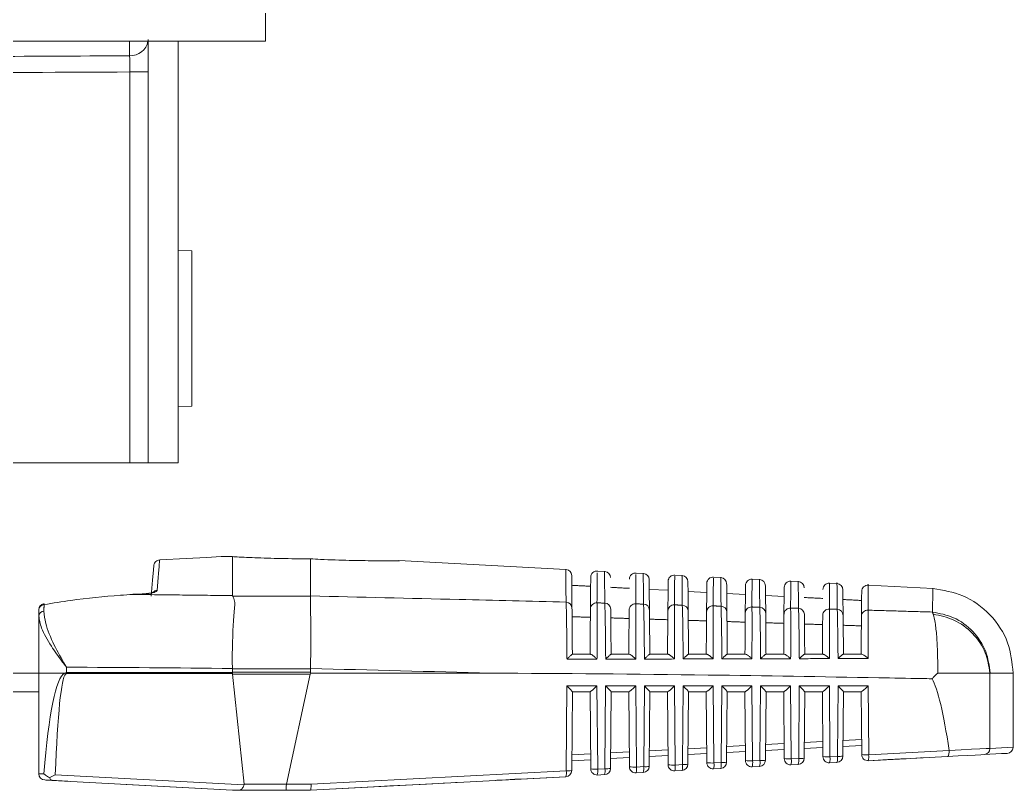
# Model space of a CAD drawing. Extents: x 2 to 136, y 1 to 99.
# Drawn here: x 60.691 to 62.281, y 88.839 to 90.072 of the extents above; entities that cross this region are included whole.
import ezdxf

# ---------------------------------------------------------------- set-up
doc = ezdxf.new("R2010")
doc.units = 0
doc.header["$MEASUREMENT"] = 0
doc.linetypes.add('SLD-Solid', pattern=[0])
doc.layers.add('OBJECT', color=7, linetype='CONTINUOUS')

msp = doc.modelspace()

# ---------------------------------------------------------------- linework, layer by layer
at = {"layer": 'OBJECT', "linetype": 'SLD-Solid', "lineweight": 15}
for p, q in [((61.0844, 90.0382), (61.0844, 91.2882)), ((61.0844, 90.0382), (59.3964, 90.0382)), ((60.8669, 90.0149), (60.8669, 90.0382)), ((60.8964, 90.0408), (60.8964, 89.3632)), ((60.9444, 90.0382), (60.9444, 89.3632)), ((60.8671, 89.989), (60.8964, 89.989)), ((60.8671, 89.3632), (60.8671, 89.989)), ((60.9664, 89.7027), (60.9444, 89.7033)), ((60.9664, 89.7027), (60.9664, 89.5782)), ((60.9664, 89.5782), (60.9664, 89.4537)), ((60.9444, 89.4531), (60.9664, 89.4537)), ((60.8671, 89.3632), (60.5516, 89.3632)), ((60.8964, 89.3632), (60.8671, 89.3632)), ((60.9444, 89.3632), (60.8964, 89.3632)), ((61.0314, 89.1503), (61.0314, 89.2127)), ((61.1564, 89.1497), (61.1564, 89.2092)), ((61.5653, 89.1923), (61.2978, 89.2064)), ((61.6273, 89.1891), (61.6157, 89.1897)), ((61.6893, 89.1858), (61.6777, 89.1864)), ((61.7513, 89.1826), (61.7396, 89.1832)), ((61.8134, 89.1793), (61.8016, 89.1799)), ((61.8754, 89.1761), (61.8635, 89.1767)), ((61.9374, 89.1728), (61.9255, 89.1735)), ((61.9994, 89.1696), (61.9874, 89.1702)), ((62.1534, 89.1615), (62.0494, 89.167)), ((60.8903, 89.1534), (60.8721, 89.1524)), ((60.8721, 89.1522), (60.8721, 89.1524)), ((60.8903, 89.1534), (60.8903, 89.1534)), ((60.8903, 89.1531), (60.8903, 89.1534)), ((61.0319, 89.1496), (61.1564, 89.1496)), ((61.7291, 89.1588), (61.6986, 89.1603)), ((61.791, 89.1555), (61.7607, 89.1571)), ((61.853, 89.1523), (61.8227, 89.1538)), ((61.915, 89.149), (61.8847, 89.1506)), ((60.7214, 89.0263), (60.7214, 89.118)), ((60.7214, 89.0263), (60.5399, 89.0263)), ((60.7214, 88.874), (60.7214, 89.0263)), ((60.7628, 89.0263), (60.7214, 89.0263)), ((60.7658, 89.0355), (60.7658, 89.0271)), ((60.7658, 89.0271), (61.0313, 89.0271)), ((61.0314, 89.0255), (60.7658, 89.0255)), ((61.0313, 89.0271), (61.0314, 89.0278)), ((61.0314, 89.033), (61.0314, 89.0335)), ((61.0314, 89.033), (61.0314, 89.0278)), ((61.1564, 89.033), (61.0314, 89.033)), ((61.0314, 89.0278), (61.1564, 89.0278)), ((61.0315, 89.0247), (61.0314, 89.0255)), ((61.0315, 89.0247), (61.0502, 88.8485)), ((61.156, 89.0247), (61.0315, 89.0247)), ((61.1178, 88.8485), (61.156, 89.0247)), ((61.1564, 89.0334), (61.1564, 89.033)), ((61.1564, 89.0278), (61.1564, 89.033)), ((61.445, 89.0263), (61.1564, 89.0263)), ((62.2443, 89.0263), (62.2443, 88.9057)), ((62.2814, 88.9077), (62.2814, 89.0267)), ((61.5658, 88.8698), (61.567, 89.0057)), ((61.567, 89.0057), (61.6151, 89.0057)), ((61.6151, 89.0057), (61.6163, 88.8725)), ((61.6279, 88.8731), (61.629, 89.0057)), ((61.629, 89.0057), (61.6771, 89.0057)), ((61.6771, 89.0057), (61.6782, 88.8757)), ((61.6899, 88.8764), (61.691, 89.0057)), ((61.691, 89.0057), (61.7391, 89.0057)), ((61.7391, 89.0057), (61.7402, 88.879)), ((61.7519, 88.8796), (61.753, 89.0057)), ((61.753, 89.0057), (61.8011, 89.0057)), ((61.8011, 89.0057), (61.8022, 88.8823)), ((61.814, 88.8829), (61.815, 89.0057)), ((61.815, 89.0057), (61.8631, 89.0057)), ((61.8631, 89.0057), (61.8642, 88.8856)), ((61.876, 88.8862), (61.877, 89.0057)), ((61.877, 89.0057), (61.9251, 89.0057)), ((61.9251, 89.0057), (61.9261, 88.8888)), ((61.938, 88.8895), (61.939, 89.0057)), ((61.939, 89.0057), (61.9871, 89.0057)), ((61.9871, 89.0057), (61.9881, 88.8921)), ((62, 88.8927), (62.001, 89.0057)), ((62.001, 89.0057), (62.0491, 89.0057)), ((62.0491, 89.0057), (62.0501, 88.8954)), ((60.7214, 88.9963), (60.5399, 88.9963)), ((61.5757, 88.9963), (61.5746, 88.8702)), ((61.6041, 88.9963), (61.5757, 88.9963)), ((61.6051, 88.8729), (61.604, 88.9963)), ((61.6377, 88.9963), (61.6367, 88.8735)), ((61.6661, 88.9963), (61.6377, 88.9963)), ((61.667, 88.8762), (61.666, 88.9963)), ((61.6997, 88.9963), (61.6987, 88.8768)), ((61.7281, 88.9963), (61.6997, 88.9963)), ((61.729, 88.8795), (61.728, 88.9963)), ((61.7617, 88.9963), (61.7607, 88.8801)), ((61.7901, 88.9963), (61.7617, 88.9963)), ((61.791, 88.8827), (61.79, 88.9963)), ((61.8237, 88.9963), (61.8227, 88.8833)), ((61.8521, 88.9963), (61.8237, 88.9963)), ((61.8529, 88.886), (61.852, 88.9963)), ((61.8857, 88.9963), (61.8848, 88.8866)), ((61.9141, 88.9963), (61.8857, 88.9963)), ((61.9149, 88.8893), (61.914, 88.9963)), ((61.9477, 88.9963), (61.9468, 88.8899)), ((61.9761, 88.9963), (61.9477, 88.9963)), ((61.9769, 88.8925), (61.976, 88.9963)), ((62.0097, 88.9963), (62.0088, 88.8932)), ((62.0381, 88.9963), (62.0097, 88.9963)), ((62.0389, 88.8958), (62.038, 88.9963)), ((61.823, 88.9084), (61.8527, 88.91)), ((61.885, 88.9117), (61.9147, 88.9133)), ((61.947, 88.915), (61.9767, 88.9165)), ((62.009, 88.9182), (62.0386, 88.9198)), ((62.0387, 88.9104), (62.009, 88.9088)), ((61.5748, 88.8953), (61.6048, 88.8969)), ((61.6369, 88.8986), (61.6668, 88.9002)), ((61.7289, 88.894), (61.6988, 88.8924)), ((61.6989, 88.9019), (61.7288, 88.9035)), ((61.7609, 88.9051), (61.7908, 88.9067)), ((61.7908, 88.8973), (61.7609, 88.8957)), ((61.8528, 88.9006), (61.8229, 88.899)), ((61.9148, 88.9038), (61.8849, 88.9023)), ((61.9768, 88.9071), (61.9469, 88.9055)), ((62.0501, 88.8954), (62.1788, 88.9022)), ((61.6049, 88.8875), (61.5748, 88.8859)), ((61.6669, 88.8908), (61.6368, 88.8892)), ((61.7402, 88.879), (61.7519, 88.8796)), ((61.8022, 88.8823), (61.814, 88.8829)), ((61.8642, 88.8856), (61.876, 88.8862)), ((61.9373, 88.88), (61.9254, 88.8794)), ((61.9261, 88.8888), (61.938, 88.8895)), ((61.9994, 88.8833), (61.9874, 88.8826)), ((61.9881, 88.8921), (62, 88.8927)), ((62.1764, 88.8926), (62.0494, 88.8859)), ((62.0494, 88.8859), (62.081, 88.8876)), ((60.7478, 88.8635), (61.0499, 88.8471)), ((61.1573, 88.8482), (61.5658, 88.8698)), ((61.6272, 88.8636), (61.6156, 88.863)), ((61.6163, 88.8725), (61.6279, 88.8731)), ((61.6892, 88.8669), (61.6776, 88.8663)), ((61.6782, 88.8757), (61.6899, 88.8764)), ((61.7512, 88.8702), (61.7395, 88.8696)), ((61.8133, 88.8735), (61.8015, 88.8728)), ((61.8753, 88.8767), (61.8635, 88.8761)), ((61.0314, 88.8388), (60.7431, 88.8544)), ((60.8611, 88.848), (61.0314, 88.8388)), ((61.0502, 88.8485), (61.1178, 88.8485)), ((61.1178, 88.8485), (61.1178, 88.8482)), ((61.1178, 88.8482), (61.1573, 88.8482)), ((61.5652, 88.8603), (61.1564, 88.8388)), ((61.4919, 88.8565), (61.5652, 88.8603)), ((61.0396, 88.8388), (61.0314, 88.8388)), ((61.1172, 88.8388), (61.0396, 88.8388)), ((61.1564, 88.8388), (61.1172, 88.8388)), ((61.1564, 88.8388), (61.2575, 88.8441)), ((61.1564, 88.8388), (61.1564, 88.8388))]:
    msp.add_line(p, q, dxfattribs=at)
at = {"layer": 'OBJECT', "linetype": 'SLD-Solid', "lineweight": 15, "flags": 128}
for points in [[(61.0135, 89.2128), (60.9902, 89.2115), (60.9574, 89.2098), (60.915, 89.2074)], [(60.9013, 89.1496), (60.9035, 89.1753), (60.905, 89.1916), (60.9056, 89.1983)], [(61.5746, 89.1824), (61.5746, 89.1803), (61.5748, 89.1636), (61.5751, 89.1302)], [(61.6046, 89.129), (61.6049, 89.1615), (61.605, 89.1778), (61.6051, 89.1798)], [(61.6987, 89.1759), (61.6987, 89.174), (61.6988, 89.1583), (61.6991, 89.1271)], [(61.7286, 89.1258), (61.7289, 89.1561), (61.729, 89.1714), (61.729, 89.1733)], [(61.7607, 89.1727), (61.7607, 89.1708), (61.7609, 89.1556), (61.7611, 89.1254)], [(61.7906, 89.1241), (61.7908, 89.1535), (61.791, 89.1682), (61.791, 89.1701)], [(61.8227, 89.1694), (61.8228, 89.1676), (61.8229, 89.153), (61.8231, 89.1238)], [(61.8526, 89.1224), (61.8528, 89.1508), (61.8529, 89.165), (61.8529, 89.1668)], [(61.8848, 89.1662), (61.8848, 89.1644), (61.8849, 89.1503), (61.8852, 89.1221)], [(61.9145, 89.1207), (61.9148, 89.1528), (61.9149, 89.1636)], [(60.8952, 89.1538), (60.8932, 89.1536), (60.8903, 89.1534)], [(62.0088, 89.1597), (62.0088, 89.1597), (62.0089, 89.1494), (62.0092, 89.1186)], [(62.0385, 89.1172), (62.0388, 89.1471), (62.0389, 89.1571)], [(62.235, 88.8957), (62.2295, 88.8954), (62.2206, 88.895), (62.2084, 88.8943), (62.1935, 88.8935), (62.1764, 88.8926)], [(62.1787, 88.9025), (62.1979, 88.9035), (62.2146, 88.9043), (62.2282, 88.9049), (62.2382, 88.9054), (62.2443, 88.9057)], [(62.2719, 88.8977), (62.2719, 88.8977), (62.2626, 88.8972), (62.235, 88.8957)], [(62.2443, 88.9057), (62.2721, 88.9072), (62.2814, 88.9077)], [(62.136, 88.8905), (62.1332, 88.8903), (62.1102, 88.8891)], [(60.7214, 88.8651), (60.7227, 88.865), (60.7255, 88.8649), (60.7297, 88.8647)], [(60.7214, 88.8649), (60.7214, 88.865), (60.7214, 88.8651)], [(60.7431, 88.8544), (60.7368, 88.8547), (60.7327, 88.855), (60.7309, 88.8551)], [(60.7679, 88.8531), (60.7679, 88.8531), (60.7586, 88.8536), (60.7309, 88.8551)], [(61.2575, 88.8441), (61.2837, 88.8455), (61.3088, 88.8468), (61.3319, 88.848), (61.3522, 88.8491), (61.3688, 88.85), (61.3812, 88.8506), (61.3888, 88.851), (61.3914, 88.8512)], [(61.4519, 88.8544), (61.4526, 88.8544), (61.4548, 88.8545), (61.4584, 88.8547), (61.4632, 88.855), (61.4692, 88.8553), (61.4762, 88.8556), (61.4838, 88.8561), (61.4919, 88.8565)]]:
    msp.add_lwpolyline(points, dxfattribs=at)
at = {"layer": 'OBJECT', "linetype": 'SLD-Solid', "lineweight": 15}
for centre, radius, start, end in [((60.8682, 90.0434), 0.0285, 267.3384, 349.5442), ((61.5646, 89.1824), 0.01, 0.5, 83.0997), ((61.6151, 89.1797), 0.01, 83.4921, 179.5), ((61.6267, 89.1791), 0.01, 0.5, 83.6003), ((61.677, 89.1765), 0.01, 83.9939, 179.5), ((61.6887, 89.1759), 0.01, 0.5, 84.103), ((61.739, 89.1732), 0.01, 84.4978, 179.5), ((61.7507, 89.1726), 0.01, 0.5, 84.6079), ((61.801, 89.17), 0.01, 85.0037, 179.5), ((61.8127, 89.1694), 0.01, 0.5, 85.1147), ((61.8629, 89.1667), 0.01, 85.5116, 179.5), ((61.8748, 89.1661), 0.01, 0.5, 85.6235), ((61.9249, 89.1635), 0.01, 86.0214, 179.5), ((61.9368, 89.1628), 0.01, 0.5, 86.1343), ((61.9869, 89.1602), 0.01, 86.5331, 179.5), ((61.9988, 89.1596), 0.01, 0.5, 86.6468), ((62.0489, 89.157), 0.01, 86.9496, 179.5), ((60.8933, 89.187), 0.0332, 273.2081, 290.1487), ((60.9112, 89.1484), 0.0101, 92.6072, 131.1823), ((60.7314, 89.1276), 0.01, 99.2546, 180), ((60.7304, 89.1269), 0.00906, 92.8152, 175.6376), ((60.7407, 89.1382), 0.011, 183.6039, 191.5459), ((61.5652, 89.13), 0.00987, 1.134, 87.7412), ((61.6145, 89.1288), 0.0099, 86.3725, 178.7897), ((61.6272, 89.1285), 0.00987, 1.1135, 87.7191), ((61.6765, 89.1272), 0.0099, 86.3922, 178.8115), ((61.6892, 89.1269), 0.00987, 1.0943, 87.6966), ((61.7385, 89.1256), 0.00991, 86.4108, 178.8338), ((61.7512, 89.1252), 0.00988, 1.0784, 87.6709), ((61.8005, 89.1239), 0.00991, 86.4286, 178.8557), ((61.8133, 89.1236), 0.00988, 1.0553, 87.6532), ((61.8625, 89.1222), 0.00991, 86.4477, 178.8788), ((61.8753, 89.1219), 0.00989, 1.0368, 87.6311), ((60.7299, 89.1169), 0.00857, 91.3583, 172.7708), ((61.9245, 89.1205), 0.00991, 86.4666, 178.8996), ((61.9373, 89.1202), 0.00989, 1.0189, 87.61), ((61.9864, 89.1188), 0.00992, 86.4849, 178.9201), ((61.9993, 89.1185), 0.00989, 1.003, 87.587), ((62.0484, 89.1171), 0.00992, 86.5029, 178.941), ((60.8588, 89.1175), 0.1324, 223.5506, 224.5), ((60.8847, 89.0271), 0.1189, 180.0138, 180.7743), ((61.9988, 88.8933), 0.01, 273.0226, 359.5), ((62.0024, 88.9337), 0.041, 266.6857, 279.0007), ((62.0489, 88.8959), 0.01, 180.5, 273.0226), ((62.0466, 88.9498), 0.0545, 261.8661, 273.6815), ((62.0299, 88.8921), 0.0204, 342.3859, 9.2742), ((62.2344, 88.9056), 0.00991, 273.4746, 0.5507), ((62.2714, 88.9077), 0.01, 273.0226, 355.0653), ((61.739, 88.8795), 0.01, 180.5, 273.0226), ((61.7367, 88.9334), 0.0545, 261.8662, 273.6814), ((61.7201, 88.8757), 0.0204, 342.3832, 9.2805), ((61.7507, 88.8802), 0.01, 273.0226, 359.5), ((61.7318, 88.8763), 0.0204, 342.3864, 9.2738), ((61.7543, 88.9206), 0.041, 266.6838, 279.0007), ((61.801, 88.8828), 0.01, 180.5, 273.0226), ((61.7987, 88.9367), 0.0545, 261.8661, 273.6815), ((61.7821, 88.879), 0.0204, 342.3859, 9.2742), ((61.8127, 88.8834), 0.01, 273.0226, 359.5), ((61.7938, 88.8796), 0.0204, 342.383, 9.2806), ((61.8163, 88.9238), 0.041, 266.687, 278.9994), ((61.8629, 88.8861), 0.01, 180.5, 273.0226), ((61.8607, 88.94), 0.0545, 261.8667, 273.6809), ((61.844, 88.8823), 0.0204, 342.3832, 9.2805), ((61.8748, 88.8867), 0.01, 273.0226, 359.5), ((61.8559, 88.8829), 0.0204, 342.3855, 9.2745), ((61.8784, 88.9271), 0.041, 266.687, 278.9975), ((61.9249, 88.8894), 0.01, 180.5, 273.0226), ((61.9226, 88.9433), 0.0545, 261.8665, 273.6811), ((61.906, 88.8855), 0.0204, 342.3832, 9.2805), ((61.9368, 88.89), 0.01, 273.0226, 359.5), ((61.9179, 88.8862), 0.0204, 342.3832, 9.2805), ((61.9404, 88.9304), 0.041, 266.6836, 279.001), ((61.9869, 88.8926), 0.01, 180.5, 273.0226), ((61.9846, 88.9465), 0.0545, 261.8662, 273.6814), ((61.968, 88.8888), 0.0204, 342.3758, 9.2843), ((61.9799, 88.8895), 0.0204, 342.3855, 9.2745), ((60.7314, 88.865), 0.00999, 179.9496, 266.8549), ((60.7314, 88.8651), 0.01, 180.809, 266.8941), ((61.5646, 88.8703), 0.01, 273.0226, 359.5), ((61.5457, 88.8665), 0.0204, 342.3828, 9.2808), ((61.5682, 88.9107), 0.041, 266.6868, 278.9977), ((61.6151, 88.873), 0.01, 180.5, 273.0226), ((61.6128, 88.9269), 0.0545, 261.8661, 273.6815), ((61.5961, 88.8692), 0.0204, 342.3859, 9.2742), ((61.6267, 88.8736), 0.01, 273.0226, 359.5), ((61.6077, 88.8698), 0.0204, 342.3859, 9.2742), ((61.6302, 88.914), 0.041, 266.6838, 279.0007), ((61.677, 88.8763), 0.01, 180.5, 273.0226), ((61.6747, 88.9302), 0.0545, 261.8665, 273.6811), ((61.6581, 88.8725), 0.0204, 342.3832, 9.2805), ((61.6887, 88.8769), 0.01, 273.0226, 359.5), ((61.6698, 88.8731), 0.0204, 342.3828, 9.2808), ((61.6923, 88.9173), 0.041, 266.687, 278.9994)]:
    msp.add_arc(centre, radius, start, end, dxfattribs=at)
for centre, major_axis, ratio, start_param, end_param in [((52.1392, 90.6632), (35.624, 0), 0.01952, 4.950673, 4.959909), ((60.7814, 88.4575), (-0.0157, 0.5695), 0.101686, 0.049862, 0.771527), ((60.7736, 88.456), (-0.0078, 0.5695), 0.050872, 0.051969, 0.772633), ((60.7814, 88.4575), (-0.0157, 0.5695), 0.101686, 6.280384, 6.333048), ((60.7736, 88.456), (-0.0078, 0.5695), 0.050872, 6.28249, 6.335154), ((60.6736, 86.9638), (7.8848, 0), 0.262774, 1.525405, 1.559096), ((62.1344, 89.0278), (0.9787, 0.0064), 0.122438, 3.101128, 3.114217), ((57.138, 86.9638), (19.0675, 0), 0.111038, 1.342949, 1.358461), ((62.1337, 89.0278), (0.9773, 0), 0.122785, 3.141593, 3.154684), ((61.5658, 89.0063), (-0.00991, 0.00999), 0.035372, 3.176643, 4.624979), ((61.6139, 89.0063), (0.00988, 0.00996), 0.087934, 3.228543, 4.746979), ((61.6278, 89.0063), (-0.00991, 0.00999), 0.035372, 3.176643, 4.624979), ((61.6759, 89.0063), (0.00988, 0.00996), 0.087934, 3.228543, 4.746979), ((61.6898, 89.0063), (-0.00991, 0.00999), 0.035372, 3.176643, 4.624979), ((61.7379, 89.0063), (0.00988, 0.00996), 0.087934, 3.228543, 4.746979), ((61.7518, 89.0063), (-0.00991, 0.00999), 0.035372, 3.176643, 4.624979), ((61.7999, 89.0063), (0.00988, 0.00996), 0.087934, 3.228543, 4.746979), ((61.8138, 89.0063), (-0.00991, 0.00999), 0.035372, 3.176643, 4.624979), ((61.8619, 89.0063), (0.00988, 0.00996), 0.087934, 3.228543, 4.746979), ((61.8758, 89.0063), (-0.00991, 0.00999), 0.035372, 3.176643, 4.624979), ((61.9239, 89.0063), (0.00988, 0.00996), 0.087934, 3.228543, 4.746979), ((61.9378, 89.0063), (-0.00991, 0.00999), 0.035372, 3.176643, 4.624979), ((61.9859, 89.0063), (0.00988, 0.00996), 0.087934, 3.228543, 4.746979), ((61.9998, 89.0063), (-0.00991, 0.00999), 0.035372, 3.176643, 4.624979), ((62.0479, 89.0063), (0.00988, 0.00996), 0.087934, 3.228543, 4.746979), ((62.1263, 86.7365), (0.0147, 2.2897), 0.052015, 5.95327, 6.194383), ((61.0128, 88.8488), (0.0374, -0.0006), 0.267094, 6.175075, 6.315676), ((61.1172, 88.8488), (0, 0.01), 0.061163, 3.141593, 4.660029), ((61.1561, 88.8488), (-0.00026, 0.01), 0.120424, 3.14477, 4.656852)]:
    msp.add_ellipse(centre, major_axis=major_axis, ratio=ratio, start_param=start_param, end_param=end_param, dxfattribs=at)
for points, knots in [([(60.548, 90.0132), (60.568, 90.0133), (60.668, 90.0139), (60.7743, 90.0144), (60.8606, 90.0149), (60.8669, 90.0149)], [0, 0, 0, 0, 0.188102, 0.940515, 1, 1, 1, 1]), ([(60.8671, 89.989), (60.8671, 89.9924), (60.8672, 89.9991), (60.8671, 90.0085), (60.8669, 90.0127), (60.8669, 90.0149)], [0, 0, 0, 0, 0.323545, 0.647123, 1, 1, 1, 1]), ([(61.0314, 89.2127), (61.0246, 89.2127), (61.0162, 89.2128), (61.014, 89.2128), (61.0135, 89.2128)], [0, 0, 0, 0, 0.791837, 1, 1, 1, 1]), ([(61.0316, 89.2127), (61.0315, 89.2127), (61.0315, 89.2127), (61.0314, 89.2127), (61.0314, 89.2127), (61.0314, 89.2127), (61.0314, 89.2127)], [0, 0, 0, 0, 0.159974, 0.363959, 0.750853, 1, 1, 1, 1]), ([(61.1564, 89.2092), (61.1404, 89.2093), (61.1084, 89.2095), (61.0658, 89.2109), (61.0422, 89.2121), (61.0329, 89.2126), (61.0316, 89.2127)], [0, 0, 0, 0, 0.315568, 0.631102, 0.947588, 1, 1, 1, 1]), ([(60.915, 89.2074), (60.9139, 89.2073), (60.9116, 89.2069), (60.9087, 89.2051), (60.9067, 89.2025), (60.9058, 89.2001), (60.9056, 89.1987), (60.9056, 89.1983)], [0, 0, 0, 0, 0.235927, 0.471835, 0.707759, 0.925417, 1, 1, 1, 1]), ([(60.915, 89.2074), (60.915, 89.2073), (60.9149, 89.2068), (60.9145, 89.2012), (60.9124, 89.1776), (60.9107, 89.1585)], [0, 0, 0, 0, 0.045653, 0.228294, 1, 1, 1, 1]), ([(61.2978, 89.2062), (61.2983, 89.2062), (61.3003, 89.2063), (61.2873, 89.2061), (61.2598, 89.2061), (61.2196, 89.2066), (61.183, 89.2078), (61.1617, 89.2089), (61.1564, 89.2092)], [0, 0, 0, 0, 0.06941, 0.284852, 0.500141, 0.714749, 0.928344, 1, 1, 1, 1]), ([(61.5656, 89.1399), (61.5656, 89.1413), (61.5655, 89.1484), (61.5653, 89.1744), (61.5651, 89.1957), (61.5652, 89.1903), (61.5652, 89.1894)], [0, 0, 0, 0, 0.04133, 0.206678, 0.869682, 1, 1, 1, 1]), ([(61.6156, 89.187), (61.6156, 89.1865), (61.6155, 89.1852), (61.6153, 89.1554), (61.6151, 89.1387)], [0, 0, 0, 0, 0.436769, 1, 1, 1, 1]), ([(61.6276, 89.1383), (61.6276, 89.1397), (61.6275, 89.1467), (61.6273, 89.1722), (61.6271, 89.1927), (61.6272, 89.1873), (61.6272, 89.1865)], [0, 0, 0, 0, 0.042041, 0.210231, 0.884638, 1, 1, 1, 1]), ([(61.6775, 89.1842), (61.6775, 89.1835), (61.6775, 89.1819), (61.6773, 89.1531), (61.6771, 89.1371)], [0, 0, 0, 0, 0.444733, 1, 1, 1, 1]), ([(61.6896, 89.1367), (61.6896, 89.1381), (61.6896, 89.145), (61.6893, 89.17), (61.6892, 89.1897), (61.6892, 89.1843), (61.6892, 89.1836)], [0, 0, 0, 0, 0.042776, 0.213906, 0.900109, 1, 1, 1, 1]), ([(61.7395, 89.1813), (61.7395, 89.1804), (61.7395, 89.1785), (61.7392, 89.1507), (61.7391, 89.1354)], [0, 0, 0, 0, 0.452954, 1, 1, 1, 1]), ([(61.7517, 89.1351), (61.7516, 89.1365), (61.7516, 89.1432), (61.7514, 89.1677), (61.7512, 89.1867), (61.7512, 89.1813), (61.7513, 89.1808)], [0, 0, 0, 0, 0.043537, 0.21771, 0.916123, 1, 1, 1, 1]), ([(61.8137, 89.1335), (61.8137, 89.1348), (61.8136, 89.1415), (61.8134, 89.1655), (61.8132, 89.1837), (61.8133, 89.1784), (61.8133, 89.1779)], [0, 0, 0, 0, 0.044325, 0.221651, 0.932709, 1, 1, 1, 1]), ([(61.8757, 89.1318), (61.8757, 89.1331), (61.8756, 89.1397), (61.8754, 89.1632), (61.8753, 89.1806), (61.8753, 89.1754), (61.8753, 89.175)], [0, 0, 0, 0, 0.045141, 0.225734, 0.949897, 1, 1, 1, 1]), ([(61.8015, 89.1784), (61.8015, 89.1774), (61.8015, 89.1752), (61.8012, 89.1483), (61.8011, 89.1338)], [0, 0, 0, 0, 0.461446, 1, 1, 1, 1]), ([(61.8635, 89.1756), (61.8634, 89.1744), (61.8634, 89.1719), (61.8632, 89.1459), (61.8631, 89.1321)], [0, 0, 0, 0, 0.470225, 1, 1, 1, 1]), ([(61.9254, 89.1727), (61.9254, 89.1714), (61.9254, 89.1685), (61.9252, 89.1435), (61.9251, 89.1304)], [0, 0, 0, 0, 0.479307, 1, 1, 1, 1]), ([(61.9377, 89.1301), (61.9377, 89.1314), (61.9376, 89.1378), (61.9374, 89.1609), (61.9373, 89.1776), (61.9373, 89.1724), (61.9373, 89.1722)], [0, 0, 0, 0, 0.045988, 0.229969, 0.967722, 1, 1, 1, 1]), ([(61.9874, 89.1699), (61.9874, 89.1683), (61.9874, 89.1652), (61.9872, 89.1411), (61.9871, 89.1287)], [0, 0, 0, 0, 0.488709, 1, 1, 1, 1]), ([(61.9997, 89.1284), (61.9997, 89.1296), (61.9996, 89.136), (61.9994, 89.1585), (61.9993, 89.1745), (61.9994, 89.1694), (61.9994, 89.1693)], [0, 0, 0, 0, 0.046867, 0.234363, 0.986219, 1, 1, 1, 1]), ([(62.0494, 89.1669), (62.0494, 89.1669), (62.0494, 89.172), (62.0493, 89.159), (62.0491, 89.1377), (62.049, 89.127)], [0, 0, 0, 0, 0.001446, 0.498454, 1, 1, 1, 1]), ([(60.8721, 89.1522), (60.8655, 89.1517), (60.8322, 89.1497), (60.7847, 89.1449), (60.7441, 89.1383), (60.7299, 89.136)], [0, 0, 0, 0, 0.139684, 0.698664, 1, 1, 1, 1]), ([(60.9107, 89.1585), (60.9105, 89.158), (60.9099, 89.157), (60.9062, 89.1555), (60.9008, 89.1542), (60.8952, 89.1534), (60.8916, 89.1532), (60.8903, 89.1531)], [0, 0, 0, 0, 0.21906, 0.43802, 0.659216, 0.880003, 1, 1, 1, 1]), ([(61.0314, 89.0335), (61.0313, 89.0387), (61.0311, 89.0573), (61.0319, 89.0883), (61.0335, 89.1204), (61.0365, 89.1409), (61.0332, 89.1472), (61.0319, 89.1496)], [0, 0, 0, 0, 0.097508, 0.351332, 0.599305, 0.843154, 1, 1, 1, 1]), ([(61.1564, 89.0334), (61.1566, 89.0469), (61.1572, 89.0739), (61.157, 89.1095), (61.1562, 89.1369), (61.1563, 89.1455), (61.1564, 89.1496)], [0, 0, 0, 0, 0.253584, 0.507164, 0.760847, 1, 1, 1, 1]), ([(61.1564, 89.1497), (61.2357, 89.1478), (61.3721, 89.1447), (61.5085, 89.1413), (61.5656, 89.1399)], [0, 0, 0, 0, 0.58145, 1, 1, 1, 1]), ([(62.152, 89.124), (62.1523, 89.1349), (62.1529, 89.1568), (62.153, 89.1599), (62.153, 89.1615)], [0, 0, 0, 0, 0.496376, 1, 1, 1, 1]), ([(62.2814, 89.0263), (62.2796, 89.0428), (62.2759, 89.0771), (62.2465, 89.1217), (62.2034, 89.1534), (62.1694, 89.1589), (62.153, 89.1615)], [0, 0, 0, 0, 0.240773, 0.5, 0.759226, 1, 1, 1, 1]), ([(61.5671, 89.0484), (61.567, 89.051), (61.567, 89.0602), (61.5668, 89.0815), (61.5664, 89.1092), (61.566, 89.1309), (61.5657, 89.1373), (61.5656, 89.1399)], [0, 0, 0, 0, 0.059775, 0.20716, 0.501411, 0.795934, 1, 1, 1, 1]), ([(61.6151, 89.1387), (61.6152, 89.1369), (61.6153, 89.1316), (61.6154, 89.1132), (61.6154, 89.0851), (61.6152, 89.0621), (61.6152, 89.0511), (61.6151, 89.0485)], [0, 0, 0, 0, 0.148505, 0.448597, 0.748256, 0.940445, 1, 1, 1, 1]), ([(61.6291, 89.0485), (61.629, 89.0511), (61.629, 89.0602), (61.6288, 89.0814), (61.6284, 89.1087), (61.628, 89.1297), (61.6277, 89.1359), (61.6276, 89.1383)], [0, 0, 0, 0, 0.059496, 0.20846, 0.505894, 0.803609, 1, 1, 1, 1]), ([(61.6771, 89.1371), (61.6772, 89.1353), (61.6773, 89.1301), (61.6774, 89.1118), (61.6774, 89.0841), (61.6772, 89.0617), (61.6772, 89.0512), (61.6771, 89.0486)], [0, 0, 0, 0, 0.150135, 0.453531, 0.756488, 0.940721, 1, 1, 1, 1]), ([(61.6911, 89.0487), (61.691, 89.0512), (61.691, 89.0602), (61.6908, 89.0812), (61.6904, 89.1083), (61.69, 89.1286), (61.6897, 89.1345), (61.6896, 89.1367)], [0, 0, 0, 0, 0.059218, 0.209832, 0.510595, 0.811654, 1, 1, 1, 1]), ([(61.7391, 89.1354), (61.7392, 89.1337), (61.7393, 89.1286), (61.7394, 89.1104), (61.7394, 89.0831), (61.7392, 89.0612), (61.7392, 89.0513), (61.7391, 89.0488)], [0, 0, 0, 0, 0.151845, 0.458695, 0.765102, 0.940995, 1, 1, 1, 1]), ([(61.7531, 89.0488), (61.753, 89.0513), (61.753, 89.0602), (61.7528, 89.0811), (61.7524, 89.1079), (61.752, 89.1274), (61.7517, 89.133), (61.7517, 89.1351)], [0, 0, 0, 0, 0.058943, 0.211284, 0.515533, 0.820091, 1, 1, 1, 1]), ([(61.8011, 89.1338), (61.8011, 89.1321), (61.8013, 89.127), (61.8014, 89.1089), (61.8013, 89.0821), (61.8012, 89.0608), (61.8012, 89.0514), (61.8011, 89.049)], [0, 0, 0, 0, 0.153634, 0.464105, 0.774128, 0.941266, 1, 1, 1, 1]), ([(61.8151, 89.049), (61.815, 89.0514), (61.815, 89.0603), (61.8148, 89.0809), (61.8144, 89.1074), (61.814, 89.1262), (61.8137, 89.1316), (61.8137, 89.1335)], [0, 0, 0, 0, 0.058671, 0.212823, 0.520728, 0.828955, 1, 1, 1, 1]), ([(61.8631, 89.1321), (61.8631, 89.1305), (61.8633, 89.1254), (61.8634, 89.1075), (61.8633, 89.0811), (61.8632, 89.0604), (61.8632, 89.0515), (61.8631, 89.0491)], [0, 0, 0, 0, 0.15551, 0.469778, 0.78359, 0.941533, 1, 1, 1, 1]), ([(61.8771, 89.0491), (61.877, 89.0515), (61.877, 89.0603), (61.8768, 89.0808), (61.8764, 89.1069), (61.876, 89.125), (61.8758, 89.13), (61.8757, 89.1318)], [0, 0, 0, 0, 0.058402, 0.214452, 0.526192, 0.838269, 1, 1, 1, 1]), ([(60.7658, 89.0355), (60.7657, 89.0356), (60.7649, 89.0367), (60.7624, 89.04), (60.7539, 89.0511), (60.7395, 89.0716), (60.7247, 89.0969), (60.7224, 89.1116), (60.7214, 89.118)], [0, 0, 0, 0, 0.003659, 0.034965, 0.112488, 0.381452, 0.732443, 1, 1, 1, 1]), ([(60.7296, 89.1255), (60.7302, 89.1191), (60.7318, 89.1027), (60.745, 89.0726), (60.7581, 89.0486), (60.7651, 89.0367), (60.7658, 89.0357), (60.7658, 89.0355)], [0, 0, 0, 0, 0.244745, 0.62673, 0.967928, 0.996144, 1, 1, 1, 1]), ([(61.5751, 89.1302), (61.5751, 89.1264), (61.5752, 89.1186), (61.5754, 89.0924), (61.5756, 89.0686), (61.5757, 89.0563)], [0, 0, 0, 0, 0.324207, 0.64849, 1, 1, 1, 1]), ([(61.604, 89.0563), (61.6041, 89.0675), (61.6043, 89.0901), (61.6045, 89.1166), (61.6046, 89.1248), (61.6046, 89.129)], [0, 0, 0, 0, 0.324373, 0.648691, 1, 1, 1, 1]), ([(61.6371, 89.1287), (61.6371, 89.1248), (61.6372, 89.1171), (61.6374, 89.0913), (61.6376, 89.0681), (61.6377, 89.0563)], [0, 0, 0, 0, 0.328087, 0.656252, 1, 1, 1, 1]), ([(61.666, 89.0563), (61.6661, 89.0674), (61.6663, 89.0898), (61.6665, 89.1156), (61.6666, 89.1234), (61.6666, 89.1274)], [0, 0, 0, 0, 0.328437, 0.656814, 1, 1, 1, 1]), ([(61.6991, 89.1271), (61.6991, 89.1233), (61.6992, 89.1156), (61.6994, 89.0903), (61.6996, 89.0676), (61.6997, 89.0563)], [0, 0, 0, 0, 0.332168, 0.664412, 1, 1, 1, 1]), ([(61.728, 89.0563), (61.7281, 89.0674), (61.7283, 89.0896), (61.7285, 89.1145), (61.7286, 89.122), (61.7286, 89.1258)], [0, 0, 0, 0, 0.332714, 0.665367, 1, 1, 1, 1]), ([(61.7611, 89.1254), (61.7612, 89.1217), (61.7612, 89.1141), (61.7614, 89.0892), (61.7616, 89.0671), (61.7617, 89.0563)], [0, 0, 0, 0, 0.336461, 0.673002, 1, 1, 1, 1]), ([(61.79, 89.0563), (61.7901, 89.0673), (61.7903, 89.0893), (61.7905, 89.1134), (61.7905, 89.1206), (61.7906, 89.1241)], [0, 0, 0, 0, 0.337222, 0.674381, 1, 1, 1, 1]), ([(61.8231, 89.1238), (61.8232, 89.12), (61.8232, 89.1126), (61.8235, 89.0881), (61.8236, 89.0666), (61.8237, 89.0563)], [0, 0, 0, 0, 0.340986, 0.682054, 1, 1, 1, 1]), ([(61.852, 89.0563), (61.8521, 89.0672), (61.8523, 89.089), (61.8525, 89.1123), (61.8525, 89.1191), (61.8526, 89.1224)], [0, 0, 0, 0, 0.341979, 0.68389, 1, 1, 1, 1]), ([(61.8852, 89.1221), (61.8852, 89.1184), (61.8853, 89.111), (61.8855, 89.0869), (61.8856, 89.0661), (61.8857, 89.0563)], [0, 0, 0, 0, 0.345759, 0.691604, 1, 1, 1, 1]), ([(61.914, 89.0563), (61.9141, 89.0671), (61.9143, 89.0887), (61.9145, 89.1111), (61.9145, 89.1177), (61.9145, 89.1207)], [0, 0, 0, 0, 0.347004, 0.693942, 1, 1, 1, 1]), ([(61.9251, 89.1304), (61.9251, 89.1288), (61.9253, 89.1238), (61.9254, 89.106), (61.9253, 89.08), (61.9252, 89.0599), (61.9252, 89.0516), (61.9251, 89.0493)], [0, 0, 0, 0, 0.157483, 0.475733, 0.793525, 0.941799, 1, 1, 1, 1]), ([(61.9391, 89.0493), (61.939, 89.0516), (61.939, 89.0603), (61.9387, 89.0806), (61.9384, 89.1064), (61.938, 89.1237), (61.9378, 89.1285), (61.9377, 89.1301)], [0, 0, 0, 0, 0.058136, 0.216179, 0.531949, 0.848067, 1, 1, 1, 1]), ([(61.9472, 89.1204), (61.9472, 89.1167), (61.9473, 89.1095), (61.9475, 89.0858), (61.9476, 89.0656), (61.9477, 89.0563)], [0, 0, 0, 0, 0.350807, 0.701697, 1, 1, 1, 1]), ([(61.976, 89.0563), (61.9761, 89.067), (61.9763, 89.0884), (61.9764, 89.1099), (61.9765, 89.1162), (61.9765, 89.119)], [0, 0, 0, 0, 0.352326, 0.704581, 1, 1, 1, 1]), ([(61.9871, 89.1287), (61.9871, 89.1271), (61.9872, 89.1222), (61.9874, 89.1044), (61.9873, 89.079), (61.9872, 89.0595), (61.9872, 89.0517), (61.9871, 89.0494)], [0, 0, 0, 0, 0.159552, 0.48199, 0.803962, 0.94206, 1, 1, 1, 1]), ([(62.0011, 89.0495), (62.001, 89.0517), (62.001, 89.0603), (62.0007, 89.0804), (62.0004, 89.1058), (62, 89.1224), (61.9998, 89.127), (61.9997, 89.1284)], [0, 0, 0, 0, 0.057873, 0.218012, 0.538017, 0.858387, 1, 1, 1, 1]), ([(62.0092, 89.1186), (62.0092, 89.115), (62.0093, 89.1078), (62.0095, 89.0846), (62.0097, 89.065), (62.0097, 89.0563)], [0, 0, 0, 0, 0.356147, 0.712376, 1, 1, 1, 1]), ([(62.038, 89.0563), (62.0381, 89.0669), (62.0383, 89.0881), (62.0384, 89.1087), (62.0385, 89.1146), (62.0385, 89.1172)], [0, 0, 0, 0, 0.357965, 0.715857, 1, 1, 1, 1]), ([(62.049, 89.127), (62.0491, 89.1254), (62.0492, 89.1205), (62.0493, 89.1029), (62.0493, 89.0779), (62.0492, 89.059), (62.0492, 89.0518), (62.0491, 89.0496)], [0, 0, 0, 0, 0.161729, 0.488571, 0.814942, 0.942319, 1, 1, 1, 1]), ([(62.2447, 89.0263), (62.2431, 89.038), (62.2398, 89.0623), (62.2184, 89.0941), (62.1877, 89.1172), (62.1636, 89.1218), (62.152, 89.124)], [0, 0, 0, 0, 0.24117, 0.5, 0.758828, 1, 1, 1, 1]), ([(62.2443, 89.0263), (62.2425, 89.0374), (62.2389, 89.0604), (62.2179, 89.0908), (62.1881, 89.1132), (62.1647, 89.1182), (62.1534, 89.1207)], [0, 0, 0, 0, 0.241561, 0.499999, 0.758437, 1, 1, 1, 1]), ([(62.1606, 89.0263), (62.1606, 89.037), (62.1606, 89.0583), (62.1591, 89.086), (62.1567, 89.1083), (62.1545, 89.1165), (62.1534, 89.1207)], [0, 0, 0, 0, 0.25, 0.499999, 0.75, 1, 1, 1, 1]), ([(61.5671, 89.0484), (61.5671, 89.0484), (61.568, 89.0494), (61.5702, 89.0516), (61.5729, 89.0542), (61.5749, 89.0559), (61.5754, 89.0562), (61.5756, 89.0563)], [0, 0, 0, 0, 0.007749, 0.250693, 0.570356, 0.807216, 1, 1, 1, 1]), ([(61.6047, 89.0563), (61.6052, 89.0562), (61.6061, 89.056), (61.6086, 89.0544), (61.6116, 89.052), (61.614, 89.0497), (61.6151, 89.0485), (61.6151, 89.0485)], [0, 0, 0, 0, 0.199293, 0.397083, 0.700898, 0.992019, 1, 1, 1, 1]), ([(61.6291, 89.0485), (61.6291, 89.0486), (61.63, 89.0495), (61.632, 89.0516), (61.6347, 89.0541), (61.6368, 89.0559), (61.6374, 89.0562), (61.6376, 89.0563)], [0, 0, 0, 0, 0.007814, 0.231079, 0.559206, 0.802814, 1, 1, 1, 1]), ([(61.6668, 89.0563), (61.6673, 89.0562), (61.6684, 89.0559), (61.6711, 89.0541), (61.6741, 89.0516), (61.6763, 89.0495), (61.6771, 89.0487), (61.6771, 89.0486)], [0, 0, 0, 0, 0.203485, 0.450054, 0.7731, 0.99194, 1, 1, 1, 1]), ([(61.6911, 89.0487), (61.6911, 89.0487), (61.6919, 89.0495), (61.6939, 89.0516), (61.6965, 89.0541), (61.6987, 89.0559), (61.6993, 89.0562), (61.6996, 89.0563)], [0, 0, 0, 0, 0.007882, 0.210617, 0.547452, 0.798167, 1, 1, 1, 1]), ([(61.7288, 89.0563), (61.7294, 89.0562), (61.7305, 89.0559), (61.7333, 89.0541), (61.7363, 89.0516), (61.7383, 89.0496), (61.7391, 89.0488), (61.7391, 89.0488)], [0, 0, 0, 0, 0.20748, 0.460446, 0.790801, 0.991849, 1, 1, 1, 1]), ([(61.7531, 89.0488), (61.7531, 89.0489), (61.7538, 89.0496), (61.7557, 89.0515), (61.7584, 89.054), (61.7606, 89.0559), (61.7613, 89.0562), (61.7616, 89.0563)], [0, 0, 0, 0, 0.00795, 0.189267, 0.535069, 0.793245, 1, 1, 1, 1]), ([(61.7909, 89.0563), (61.7914, 89.0562), (61.7926, 89.0559), (61.7955, 89.0541), (61.7984, 89.0516), (61.8004, 89.0497), (61.8011, 89.049), (61.8011, 89.049)], [0, 0, 0, 0, 0.211696, 0.471314, 0.809145, 0.991767, 1, 1, 1, 1]), ([(61.8151, 89.049), (61.8151, 89.049), (61.8157, 89.0496), (61.8176, 89.0515), (61.8202, 89.054), (61.8226, 89.0559), (61.8232, 89.0562), (61.8235, 89.0563)], [0, 0, 0, 0, 0.008027, 0.167041, 0.522006, 0.788055, 1, 1, 1, 1]), ([(61.853, 89.0563), (61.8535, 89.0562), (61.8547, 89.0559), (61.8577, 89.0541), (61.8606, 89.0516), (61.8625, 89.0498), (61.8631, 89.0491), (61.8631, 89.0491)], [0, 0, 0, 0, 0.216118, 0.482656, 0.828148, 0.991661, 1, 1, 1, 1]), ([(61.8771, 89.0491), (61.8771, 89.0492), (61.8776, 89.0497), (61.8794, 89.0515), (61.882, 89.054), (61.8845, 89.0559), (61.8852, 89.0562), (61.8855, 89.0563)], [0, 0, 0, 0, 0.008103, 0.143838, 0.508237, 0.782538, 1, 1, 1, 1]), ([(61.915, 89.0563), (61.9156, 89.0562), (61.9169, 89.0559), (61.9199, 89.054), (61.9227, 89.0516), (61.9246, 89.0499), (61.9251, 89.0493), (61.9251, 89.0493)], [0, 0, 0, 0, 0.220763, 0.494549, 0.847831, 0.991565, 1, 1, 1, 1]), ([(61.9391, 89.0493), (61.9391, 89.0493), (61.9395, 89.0498), (61.9413, 89.0515), (61.9438, 89.0539), (61.9463, 89.0559), (61.9471, 89.0562), (61.9475, 89.0563)], [0, 0, 0, 0, 0.008214, 0.11971, 0.493733, 0.77673, 1, 1, 1, 1]), ([(61.9771, 89.0563), (61.9777, 89.0562), (61.979, 89.0559), (61.982, 89.054), (61.9849, 89.0517), (61.9866, 89.0499), (61.9871, 89.0495), (61.9871, 89.0494)], [0, 0, 0, 0, 0.225627, 0.506972, 0.868213, 0.991459, 1, 1, 1, 1]), ([(62.0011, 89.0495), (62.0011, 89.0495), (62.0014, 89.0498), (62.0031, 89.0515), (62.0056, 89.0539), (62.0082, 89.0559), (62.0091, 89.0561), (62.0094, 89.0563)], [0, 0, 0, 0, 0.008288, 0.094565, 0.478398, 0.770551, 1, 1, 1, 1]), ([(62.0392, 89.0563), (62.0398, 89.0561), (62.0412, 89.0559), (62.0443, 89.0539), (62.0471, 89.0516), (62.0488, 89.05), (62.0491, 89.0496), (62.0491, 89.0496)], [0, 0, 0, 0, 0.236909, 0.528785, 0.900012, 0.991346, 1, 1, 1, 1]), ([(61.6151, 89.0485), (61.6085, 89.0485), (61.5925, 89.0484), (61.5765, 89.0484), (61.5671, 89.0484)], [0, 0, 0, 0, 0.412559, 1, 1, 1, 1]), ([(61.6771, 89.0486), (61.6705, 89.0486), (61.6545, 89.0486), (61.6385, 89.0485), (61.6291, 89.0485)], [0, 0, 0, 0, 0.412531, 1, 1, 1, 1]), ([(61.7391, 89.0488), (61.7325, 89.0488), (61.7165, 89.0487), (61.7005, 89.0487), (61.6911, 89.0487)], [0, 0, 0, 0, 0.412496, 1, 1, 1, 1]), ([(61.8011, 89.049), (61.7945, 89.0489), (61.7785, 89.0489), (61.7625, 89.0489), (61.7531, 89.0488)], [0, 0, 0, 0, 0.412465, 1, 1, 1, 1]), ([(61.8631, 89.0491), (61.8565, 89.0491), (61.8405, 89.0491), (61.8245, 89.049), (61.8151, 89.049)], [0, 0, 0, 0, 0.412428, 1, 1, 1, 1]), ([(61.9251, 89.0493), (61.9185, 89.0493), (61.9025, 89.0492), (61.8865, 89.0492), (61.8771, 89.0491)], [0, 0, 0, 0, 0.412395, 1, 1, 1, 1]), ([(61.9871, 89.0494), (61.9805, 89.0494), (61.9645, 89.0494), (61.9485, 89.0493), (61.9391, 89.0493)], [0, 0, 0, 0, 0.412352, 1, 1, 1, 1]), ([(62.0491, 89.0496), (62.0425, 89.0496), (62.0265, 89.0495), (62.0105, 89.0495), (62.0011, 89.0495)], [0, 0, 0, 0, 0.412313, 1, 1, 1, 1]), ([(62.1514, 89.0172), (62.1458, 89.0173), (62.1173, 89.0178), (61.9979, 89.02), (61.7682, 89.024), (61.5611, 89.0255), (61.445, 89.0263)], [0, 0, 0, 0, 0.024148, 0.120739, 0.507103, 1, 1, 1, 1]), ([(62.2443, 89.0263), (62.2414, 89.0263), (62.2358, 89.0263), (62.2166, 89.0263), (62.1915, 89.0263), (62.1709, 89.0263), (62.1606, 89.0263)], [0, 0, 0, 0, 0.250001, 0.499999, 0.750001, 1, 1, 1, 1]), ([(62.2814, 89.0263), (62.2798, 89.0263), (62.2768, 89.0263), (62.2554, 89.0263), (62.2447, 89.0263)], [0, 0, 0, 0, 0.5, 1, 1, 1, 1]), ([(62.1788, 88.9022), (62.1788, 88.9011), (62.1788, 88.8989), (62.1784, 88.896), (62.1778, 88.8938), (62.177, 88.8928), (62.1766, 88.8926), (62.1764, 88.8926), (62.1764, 88.8926)], [0, 0, 0, 0, 0.219277, 0.438503, 0.659241, 0.882982, 0.985818, 1, 1, 1, 1]), ([(62.081, 88.8876), (62.0848, 88.8878), (62.0924, 88.8882), (62.1017, 88.8887), (62.1079, 88.889), (62.1094, 88.8891), (62.1102, 88.8891)], [0, 0, 0, 0, 0.261879, 0.524405, 0.776416, 1, 1, 1, 1]), ([(60.7389, 88.8588), (60.7364, 88.8601), (60.733, 88.862), (60.7305, 88.864), (60.7298, 88.8646), (60.7297, 88.8647)], [0, 0, 0, 0, 0.696369, 0.978804, 1, 1, 1, 1]), ([(60.7478, 88.8635), (60.7477, 88.8635), (60.7446, 88.8618), (60.7418, 88.8603), (60.7389, 88.8588)], [0, 0, 0, 0, 0.019978, 1, 1, 1, 1]), ([(60.7431, 88.8544), (60.7431, 88.8544), (60.7427, 88.8544), (60.7418, 88.8547), (60.7404, 88.8557), (60.7394, 88.8574), (60.739, 88.8585), (60.7389, 88.8588)], [0, 0, 0, 0, 0.01718, 0.202305, 0.556615, 0.898384, 1, 1, 1, 1]), ([(61.0396, 88.8388), (61.0412, 88.8388), (61.0437, 88.8388), (61.0463, 88.84), (61.0478, 88.8421), (61.0489, 88.8447), (61.0497, 88.8464), (61.0499, 88.8471)], [0, 0, 0, 0, 0.2815, 0.477143, 0.672465, 0.878459, 1, 1, 1, 1])]:
    msp.add_open_spline(points, degree=3, knots=knots, dxfattribs=at)
for points in [[(61.0135, 89.2128), (61.0135, 89.2128)], [(60.915, 89.2074), (60.915, 89.2074)], [(61.6049, 89.1653), (61.5748, 89.1668)], [(61.6669, 89.162), (61.6368, 89.1636)], [(60.8903, 89.1531), (60.8721, 89.1522)], [(60.8721, 89.1522), (61.0314, 89.1503)], [(61.0314, 89.1503), (61.0319, 89.1496)], [(61.1564, 89.1496), (61.1564, 89.1497)], [(60.7299, 89.136), (60.7296, 89.1255)], [(61.6151, 89.1387), (61.6276, 89.1383)], [(61.6771, 89.1371), (61.6896, 89.1367)], [(61.7391, 89.1354), (61.7517, 89.1351)], [(61.8011, 89.1338), (61.8137, 89.1335)], [(61.8631, 89.1321), (61.8757, 89.1318)], [(61.9768, 89.1458), (61.9469, 89.1473)], [(62.0387, 89.1425), (62.009, 89.1441)], [(60.7214, 89.118), (60.7214, 89.1276)], [(61.5752, 89.1165), (61.6045, 89.1156)], [(61.9251, 89.1304), (61.9377, 89.1301)], [(61.9871, 89.1287), (61.9997, 89.1284)], [(62.049, 89.127), (62.152, 89.124)], [(62.1534, 89.1207), (62.152, 89.124)], [(61.6372, 89.1146), (61.6665, 89.1137)], [(61.6992, 89.1126), (61.7285, 89.1117)], [(61.7613, 89.1107), (61.7904, 89.1098)], [(61.8233, 89.1088), (61.8524, 89.1078)], [(61.8853, 89.1068), (61.9144, 89.1059)], [(61.9473, 89.1048), (61.9764, 89.1039)], [(62.0093, 89.1028), (62.0384, 89.1019)], [(61.5756, 89.0563), (61.6047, 89.0563)], [(61.6376, 89.0563), (61.6668, 89.0563)], [(61.6996, 89.0563), (61.7288, 89.0563)], [(61.7616, 89.0563), (61.7909, 89.0563)], [(61.8235, 89.0563), (61.853, 89.0563)], [(61.8855, 89.0563), (61.915, 89.0563)], [(61.9475, 89.0563), (61.9771, 89.0563)], [(62.0094, 89.0563), (62.0392, 89.0563)], [(61.0313, 89.0271), (61.0314, 89.0255)], [(62.1606, 89.0263), (62.1514, 89.0172)], [(62.2447, 89.0263), (62.2443, 89.0263)], [(62.1788, 88.9022), (62.1787, 88.9025)], [(60.7214, 88.874), (60.7214, 88.8651)]]:
    msp.add_open_spline(points, degree=1, dxfattribs=at)

doc.saveas('drawing.dxf')
